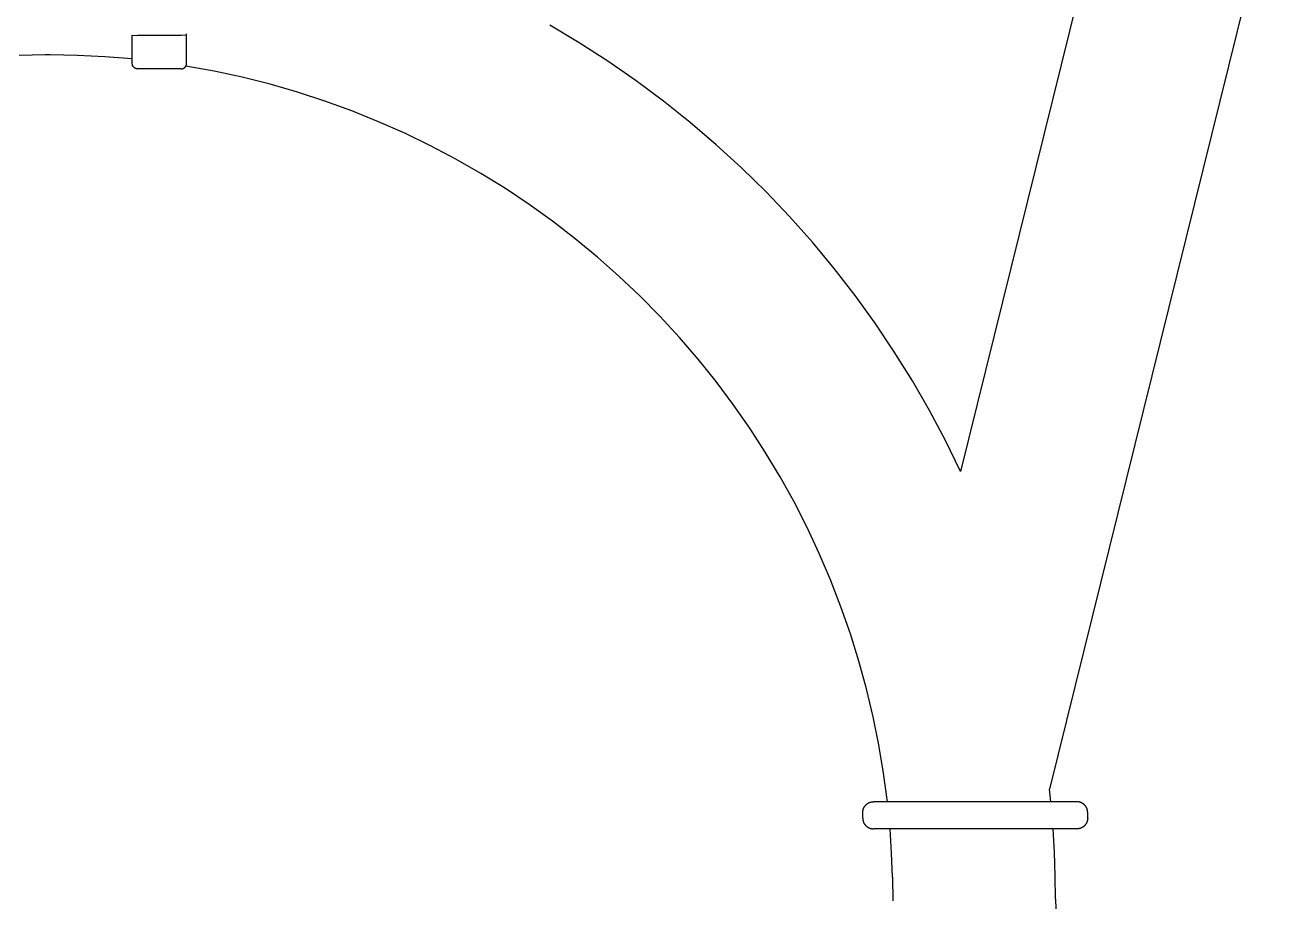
# Model space of a CAD drawing. Header units: inches. Extents: x -9 to 187, y -3 to 135.
# Drawn here: x 163.47 to 172.64, y 105.86 to 112.22 of the extents above; entities that cross this region are included whole.
import ezdxf

# ---------------------------------------------------------------- set-up
doc = ezdxf.new("R2010")
doc.units = ezdxf.units.IN
doc.layers.add('ZANO_R', color=7, linetype='Continuous', lineweight=0)
doc.layers.add('ZANO_W', color=1, linetype='Continuous', lineweight=0)
doc.styles.get("Standard").update_dxf_attribs({"font": 'arial.ttf'})
doc.dimstyles.new('amerykanie', dxfattribs={"dimtxt": 50, "dimasz": 50, "dimexe": 0.5, "dimexo": 0.5, "dimgap": 1, "dimtad": 1, "dimdec": 0, "dimzin": 0, "dimlunit": 5, "dimtxsty": 'Standard', "dimcen": 0.09, "dimclrd": 1, "dimclre": 1, "dimclrt": 1, "dimazin": 0, "dimtfac": 1, "dimtdec": 0, "dimtmove": 0, "dimatfit": 3, "dimfxl": 1, "dimtzin": 0, "dimarcsym": 1})

# ---------------------------------------------------------------- blocks, each defined once
blk = doc.blocks.new('*D357')
at = {"layer": 'ZANO_W', "color": 1, "lineweight": -2}
for p, q in [((170.9796, 115.5202), (177.164, 115.5202)), ((176.664, 99.6059), (176.664, 114.5202)), ((173.0397, 98.6059), (177.164, 98.6059))]:
    blk.add_line(p, q, dxfattribs=at)
at = {"layer": 'ZANO_W', "color": 1}
for points in [[(176.8307, 114.5202), (176.4974, 114.5202), (176.664, 115.5202)], [(176.4974, 99.6059), (176.8307, 99.6059), (176.664, 98.6059)]]:
    blk.add_solid(points, dxfattribs=at)
at = {"layer": 'ZANO_W', "color": 1, "insert": (175.3238, 107.063), "char_height": 1.625, "attachment_point": 5, "rotation": 90}
blk.add_mtext('16 15/16', dxfattribs=at)

msp = doc.modelspace()

# ---------------------------------------------------------------- linework, layer by layer
at = {"layer": 'ZANO_R'}
for p, q in [((172.46588, 112.99359), (170.90218, 106.67349)), ((171.2399, 112.95587), (170.25594, 108.97892)), ((167.48729, 112.08949), (167.27389, 112.2166)), ((164.24361, 112.14567), (164.28297, 112.14282)), ((164.24361, 111.93914), (164.24361, 112.14555)), ((164.59792, 112.14282), (164.28297, 112.14282)), ((164.63728, 112.14567), (164.59792, 112.14282)), ((164.63728, 112.14567), (164.63728, 112.15567)), ((164.63728, 111.93914), (164.63728, 112.14555)), ((167.69625, 111.95519), (167.48729, 112.08949)), ((163.61166, 112.00106), (163.4234, 111.99711)), ((163.64695, 112.00109), (163.61166, 112.0011)), ((163.84612, 111.99787), (163.64695, 112.00115)), ((164.04507, 111.9881), (163.84612, 111.99787)), ((164.24361, 111.97186), (164.04507, 111.9881)), ((164.24363, 111.93777), (164.24361, 111.93914)), ((164.2437, 111.93639), (164.24363, 111.93777)), ((164.24382, 111.93503), (164.2437, 111.93639)), ((164.24399, 111.93366), (164.24382, 111.93503)), ((164.2442, 111.9323), (164.24399, 111.93366)), ((164.24447, 111.93096), (164.2442, 111.9323)), ((164.24478, 111.92962), (164.24447, 111.93096)), ((164.24513, 111.92829), (164.24478, 111.92962)), ((164.24553, 111.92697), (164.24513, 111.92829)), ((164.24598, 111.92568), (164.24553, 111.92697)), ((164.24647, 111.92439), (164.24598, 111.92568)), ((164.24701, 111.92313), (164.24647, 111.92439)), ((164.24759, 111.92188), (164.24701, 111.92313)), ((164.24821, 111.92066), (164.24759, 111.92188)), ((164.24888, 111.91946), (164.24821, 111.92066)), ((164.24959, 111.91828), (164.24888, 111.91946)), ((164.25034, 111.91713), (164.24959, 111.91828)), ((164.25112, 111.916), (164.25034, 111.91713)), ((164.25195, 111.9149), (164.25112, 111.916)), ((164.25282, 111.91384), (164.25195, 111.9149)), ((164.25372, 111.9128), (164.25282, 111.91384)), ((164.25465, 111.91179), (164.25372, 111.9128)), ((164.25563, 111.91082), (164.25465, 111.91179)), ((164.25663, 111.90988), (164.25563, 111.91082)), ((164.25767, 111.90898), (164.25663, 111.90988)), ((164.25874, 111.90812), (164.25767, 111.90898)), ((164.25983, 111.90729), (164.25874, 111.90812)), ((164.26096, 111.9065), (164.25983, 111.90729)), ((164.26211, 111.90575), (164.26096, 111.9065)), ((164.26329, 111.90505), (164.26211, 111.90575)), ((164.26449, 111.90438), (164.26329, 111.90505)), ((164.26572, 111.90376), (164.26449, 111.90438)), ((164.26696, 111.90318), (164.26572, 111.90376)), ((164.26823, 111.90264), (164.26696, 111.90318)), ((164.26951, 111.90215), (164.26823, 111.90264)), ((164.27081, 111.9017), (164.26951, 111.90215)), ((164.27212, 111.9013), (164.27081, 111.9017)), ((164.27345, 111.90094), (164.27212, 111.9013)), ((164.27479, 111.90063), (164.27345, 111.90094)), ((164.27614, 111.90037), (164.27479, 111.90063)), ((164.27749, 111.90016), (164.27614, 111.90037)), ((164.27886, 111.89999), (164.27749, 111.90016)), ((164.28023, 111.89987), (164.27886, 111.89999)), ((164.2816, 111.8998), (164.28023, 111.89987)), ((164.28297, 111.89977), (164.2816, 111.8998)), ((164.59792, 111.89977), (164.28297, 111.89977)), ((164.59792, 111.89977), (164.59929, 111.8998)), ((164.59929, 111.8998), (164.60066, 111.89987)), ((164.60066, 111.89987), (164.60203, 111.89999)), ((164.60203, 111.89999), (164.60339, 111.90016)), ((164.60339, 111.90016), (164.60475, 111.90037)), ((164.60475, 111.90037), (164.6061, 111.90063)), ((164.6061, 111.90063), (164.60744, 111.90094)), ((164.60744, 111.90094), (164.60877, 111.9013)), ((164.60877, 111.9013), (164.61008, 111.9017)), ((164.61008, 111.9017), (164.61138, 111.90215)), ((164.61138, 111.90215), (164.61266, 111.90264)), ((164.61266, 111.90264), (164.61393, 111.90318)), ((164.61393, 111.90318), (164.61517, 111.90376)), ((164.61517, 111.90376), (164.6164, 111.90438)), ((164.6164, 111.90438), (164.6176, 111.90505)), ((164.6176, 111.90505), (164.61878, 111.90575)), ((164.61878, 111.90575), (164.61993, 111.9065)), ((164.61993, 111.9065), (164.62106, 111.90729)), ((164.62106, 111.90729), (164.62215, 111.90812)), ((164.62215, 111.90812), (164.62322, 111.90898)), ((164.62322, 111.90898), (164.62426, 111.90988)), ((164.62426, 111.90988), (164.62526, 111.91082)), ((164.62526, 111.91082), (164.62623, 111.91179)), ((164.62623, 111.91179), (164.62717, 111.9128)), ((164.62717, 111.9128), (164.62807, 111.91384)), ((164.62807, 111.91384), (164.62894, 111.9149)), ((164.62894, 111.9149), (164.62976, 111.916)), ((164.62976, 111.916), (164.63055, 111.91713)), ((164.63055, 111.91713), (164.6313, 111.91828)), ((164.6313, 111.91828), (164.63201, 111.91946)), ((164.63201, 111.91946), (164.63267, 111.92066)), ((164.63267, 111.92066), (164.6333, 111.92188)), ((164.8379, 111.88387), (164.63285, 111.92099)), ((164.6333, 111.92188), (164.63388, 111.92313)), ((164.63388, 111.92313), (164.63442, 111.92439)), ((164.63442, 111.92439), (164.63491, 111.92568)), ((164.63491, 111.92568), (164.63536, 111.92697)), ((164.63536, 111.92697), (164.63576, 111.92829)), ((164.63576, 111.92829), (164.63611, 111.92962)), ((164.63611, 111.92962), (164.63642, 111.93096)), ((164.63642, 111.93096), (164.63668, 111.9323)), ((164.63668, 111.9323), (164.6369, 111.93366)), ((164.6369, 111.93366), (164.63707, 111.93503)), ((164.63707, 111.93503), (164.63719, 111.93639)), ((164.63719, 111.93639), (164.63726, 111.93777)), ((164.63726, 111.93777), (164.63728, 111.93914)), ((165.04157, 111.83978), (164.8379, 111.88387)), ((167.90052, 111.81385), (167.69625, 111.95519)), ((165.24362, 111.78879), (165.04157, 111.83978)), ((168.09985, 111.66565), (167.90052, 111.81385)), ((165.44382, 111.73095), (165.24362, 111.78879)), ((165.64193, 111.66633), (165.44382, 111.73095)), ((165.83772, 111.59499), (165.64193, 111.66633)), ((168.29403, 111.51076), (168.09985, 111.66565)), ((166.03098, 111.51703), (165.83772, 111.59499)), ((166.22146, 111.43253), (166.03098, 111.51703)), ((166.40896, 111.3416), (166.22146, 111.43253)), ((168.48283, 111.34934), (168.29403, 111.51076)), ((166.59325, 111.24433), (166.40896, 111.3416)), ((168.66603, 111.18159), (168.48283, 111.34934)), ((166.77413, 111.14084), (166.59325, 111.24433)), ((168.84341, 111.00771), (168.66603, 111.18159)), ((166.95137, 111.03126), (166.77413, 111.14084)), ((167.12478, 110.9157), (166.95137, 111.03126)), ((169.01478, 110.8279), (168.84341, 111.00771)), ((167.29416, 110.79431), (167.12478, 110.9157)), ((167.4593, 110.66721), (167.29416, 110.79431)), ((169.17992, 110.64236), (169.01478, 110.8279)), ((167.62002, 110.53457), (167.4593, 110.66721)), ((169.33866, 110.4513), (169.17992, 110.64236)), ((167.77612, 110.39653), (167.62002, 110.53457)), ((169.49081, 110.25496), (169.33866, 110.4513)), ((167.92744, 110.25325), (167.77612, 110.39653)), ((168.07379, 110.10491), (167.92744, 110.25325)), ((169.63618, 110.05355), (169.49081, 110.25496)), ((168.215, 109.95167), (168.07379, 110.10491)), ((169.77463, 109.84731), (169.63618, 110.05355)), ((168.35092, 109.7937), (168.215, 109.95167)), ((168.48137, 109.6312), (168.35092, 109.7937)), ((169.90597, 109.63649), (169.77463, 109.84731)), ((168.60622, 109.46436), (168.48137, 109.6312)), ((170.03006, 109.42131), (169.90597, 109.63649)), ((168.72531, 109.29335), (168.60622, 109.46436)), ((170.14676, 109.20204), (170.03006, 109.42131)), ((168.83851, 109.11839), (168.72531, 109.29335)), ((170.25594, 108.97892), (170.14676, 109.20204)), ((168.94568, 108.93968), (168.83851, 109.11839)), ((169.04671, 108.75742), (168.94568, 108.93968)), ((169.14147, 108.57183), (169.04671, 108.75742)), ((169.22986, 108.38312), (169.14147, 108.57183)), ((169.31177, 108.19151), (169.22986, 108.38312)), ((169.38711, 107.99722), (169.31177, 108.19151)), ((169.45578, 107.80047), (169.38711, 107.99722)), ((169.51772, 107.6015), (169.45578, 107.80047)), ((169.57285, 107.40054), (169.51772, 107.6015)), ((169.6211, 107.19782), (169.57285, 107.40054)), ((169.66242, 106.99357), (169.6211, 107.19782)), ((169.69676, 106.78803), (169.66242, 106.99357)), ((169.72408, 106.58145), (169.69676, 106.78803)), ((170.91162, 106.58145), (170.90218, 106.67349)), ((169.57031, 106.56025), (169.5723, 106.56206)), ((169.5723, 106.56206), (169.57436, 106.56379)), ((169.57436, 106.56379), (169.57647, 106.56545)), ((169.57647, 106.56545), (169.57864, 106.56704)), ((169.57864, 106.56704), (169.58087, 106.56855)), ((169.58087, 106.56855), (169.58314, 106.56999)), ((169.58314, 106.56999), (169.58546, 106.57134)), ((169.58546, 106.57134), (169.58782, 106.57262)), ((169.58782, 106.57262), (169.59023, 106.57382)), ((169.59023, 106.57382), (169.59268, 106.57493)), ((169.59268, 106.57493), (169.59516, 106.57596)), ((169.59516, 106.57596), (169.59768, 106.5769)), ((169.59768, 106.5769), (169.60023, 106.57776)), ((169.60023, 106.57776), (169.60281, 106.57853)), ((169.60281, 106.57853), (169.60541, 106.57921)), ((169.60541, 106.57921), (169.60803, 106.5798)), ((169.60803, 106.5798), (169.61067, 106.5803)), ((169.61067, 106.5803), (169.61333, 106.58071)), ((169.61333, 106.58071), (169.616, 106.58103)), ((169.616, 106.58103), (169.61867, 106.58126)), ((169.61867, 106.58126), (169.62136, 106.5814)), ((169.62136, 106.5814), (169.62405, 106.58145)), ((171.09951, 106.58145), (169.62405, 106.58145)), ((171.1022, 106.5814), (171.09951, 106.58145)), ((171.10488, 106.58126), (171.1022, 106.5814)), ((171.10756, 106.58104), (171.10488, 106.58126)), ((171.11023, 106.58071), (171.10756, 106.58104)), ((171.11289, 106.5803), (171.11023, 106.58071)), ((171.11553, 106.5798), (171.11289, 106.5803)), ((171.11815, 106.57921), (171.11553, 106.5798)), ((171.12075, 106.57853), (171.11815, 106.57921)), ((171.12333, 106.57776), (171.12075, 106.57853)), ((171.12588, 106.5769), (171.12333, 106.57776)), ((171.1284, 106.57596), (171.12588, 106.5769)), ((171.13088, 106.57493), (171.1284, 106.57596)), ((171.13333, 106.57382), (171.13088, 106.57493)), ((171.13573, 106.57262), (171.13333, 106.57382)), ((171.1381, 106.57134), (171.13573, 106.57262)), ((171.14042, 106.56999), (171.1381, 106.57134)), ((171.14269, 106.56855), (171.14042, 106.56999)), ((171.14492, 106.56704), (171.14269, 106.56855)), ((171.14709, 106.56545), (171.14492, 106.56704)), ((171.1492, 106.56379), (171.14709, 106.56545)), ((171.15126, 106.56206), (171.1492, 106.56379)), ((171.15325, 106.56026), (171.15126, 106.56206)), ((169.54531, 106.50271), (169.54536, 106.5054)), ((169.54531, 106.46334), (169.54531, 106.50271)), ((169.54536, 106.5054), (169.5455, 106.50809)), ((169.5455, 106.50809), (169.54573, 106.51076)), ((169.54573, 106.51076), (169.54605, 106.51343)), ((169.54605, 106.51343), (169.54646, 106.51609)), ((169.54646, 106.51609), (169.54696, 106.51873)), ((169.54696, 106.51873), (169.54755, 106.52135)), ((169.54755, 106.52135), (169.54823, 106.52395)), ((169.54823, 106.52395), (169.549, 106.52653)), ((169.549, 106.52653), (169.54986, 106.52908)), ((169.54986, 106.52908), (169.5508, 106.5316)), ((169.5508, 106.5316), (169.55183, 106.53408)), ((169.55183, 106.53408), (169.55294, 106.53653)), ((169.55294, 106.53653), (169.55414, 106.53894)), ((169.55414, 106.53894), (169.55542, 106.5413)), ((169.55542, 106.5413), (169.55677, 106.54362)), ((169.55677, 106.54362), (169.55821, 106.54589)), ((169.55821, 106.54589), (169.55972, 106.54812)), ((169.55972, 106.54812), (169.56131, 106.55029)), ((169.56131, 106.55029), (169.56297, 106.5524)), ((169.56297, 106.5524), (169.5647, 106.55446)), ((169.5647, 106.55446), (169.56651, 106.55645)), ((169.56651, 106.55645), (169.56837, 106.55839)), ((169.56837, 106.55839), (169.57031, 106.56025)), ((171.15519, 106.55839), (171.15325, 106.56026)), ((171.15705, 106.55645), (171.15519, 106.55839)), ((171.15886, 106.55446), (171.15705, 106.55645)), ((171.16059, 106.5524), (171.15886, 106.55446)), ((171.16225, 106.55029), (171.16059, 106.5524)), ((171.16384, 106.54812), (171.16225, 106.55029)), ((171.16535, 106.5459), (171.16384, 106.54812)), ((171.16678, 106.54362), (171.16535, 106.5459)), ((171.16814, 106.5413), (171.16678, 106.54362)), ((171.16942, 106.53894), (171.16814, 106.5413)), ((171.17062, 106.53653), (171.16942, 106.53894)), ((171.17173, 106.53408), (171.17062, 106.53653)), ((171.17276, 106.5316), (171.17173, 106.53408)), ((171.1737, 106.52908), (171.17276, 106.5316)), ((171.17456, 106.52653), (171.1737, 106.52908)), ((171.17533, 106.52396), (171.17456, 106.52653)), ((171.17601, 106.52135), (171.17533, 106.52396)), ((171.1766, 106.51873), (171.17601, 106.52135)), ((171.1771, 106.51609), (171.1766, 106.51873)), ((171.17751, 106.51343), (171.1771, 106.51609)), ((171.17783, 106.51076), (171.17751, 106.51343)), ((171.17806, 106.50809), (171.17783, 106.51076)), ((171.1782, 106.5054), (171.17806, 106.50809)), ((171.17825, 106.50271), (171.1782, 106.5054)), ((171.17825, 106.46334), (171.17825, 106.50271)), ((169.54531, 106.46334), (169.54536, 106.46066)), ((169.54536, 106.46066), (169.5455, 106.45797)), ((169.5455, 106.45797), (169.54573, 106.45529)), ((169.54573, 106.45529), (169.54605, 106.45262)), ((169.54605, 106.45262), (169.54646, 106.44997)), ((169.54646, 106.44997), (169.54696, 106.44733)), ((169.54696, 106.44733), (169.54755, 106.4447)), ((169.54755, 106.4447), (169.54823, 106.4421)), ((169.54823, 106.4421), (169.549, 106.43953)), ((169.549, 106.43953), (169.54986, 106.43698)), ((169.54986, 106.43698), (169.5508, 106.43446)), ((169.5508, 106.43446), (169.55183, 106.43198)), ((169.55183, 106.43198), (169.55294, 106.42953)), ((169.55294, 106.42953), (169.55414, 106.42712)), ((169.55414, 106.42712), (169.55542, 106.42476)), ((169.55542, 106.42476), (169.55677, 106.42243)), ((169.55677, 106.42243), (169.55821, 106.42016)), ((169.55821, 106.42016), (169.55972, 106.41794)), ((169.55972, 106.41794), (169.56131, 106.41577)), ((169.56131, 106.41577), (169.56297, 106.41366)), ((169.56297, 106.41366), (169.5647, 106.4116)), ((169.5647, 106.4116), (169.56651, 106.4096)), ((169.56651, 106.4096), (169.56837, 106.40767)), ((169.56837, 106.40767), (169.57031, 106.4058)), ((169.57031, 106.4058), (169.5723, 106.404)), ((169.5723, 106.404), (169.57436, 106.40227)), ((169.57436, 106.40227), (169.57647, 106.40061)), ((169.57647, 106.40061), (169.57864, 106.39902)), ((169.57864, 106.39902), (169.58087, 106.39751)), ((169.58087, 106.39751), (169.58314, 106.39607)), ((169.58314, 106.39607), (169.58546, 106.39471)), ((169.58546, 106.39471), (169.58782, 106.39344)), ((169.58782, 106.39344), (169.59023, 106.39224)), ((169.59023, 106.39224), (169.59268, 106.39113)), ((169.59268, 106.39113), (169.59516, 106.3901)), ((169.59516, 106.3901), (169.59768, 106.38916)), ((169.59768, 106.38916), (169.60023, 106.3883)), ((169.60023, 106.3883), (169.60281, 106.38753)), ((169.60281, 106.38753), (169.60541, 106.38685)), ((169.60541, 106.38685), (169.60803, 106.38626)), ((169.60803, 106.38626), (169.61067, 106.38575)), ((169.61067, 106.38575), (169.61333, 106.38534)), ((169.61333, 106.38534), (169.616, 106.38502)), ((169.616, 106.38502), (169.61867, 106.38479)), ((169.61867, 106.38479), (169.62136, 106.38465)), ((169.62136, 106.38465), (169.62405, 106.38461)), ((171.09951, 106.38461), (169.62405, 106.38461)), ((169.75535, 106.20992), (169.74349, 106.38461)), ((170.93759, 106.21466), (170.92786, 106.38461)), ((171.1022, 106.38466), (171.09951, 106.38461)), ((171.10488, 106.38479), (171.1022, 106.38466)), ((171.10756, 106.38502), (171.10488, 106.38479)), ((171.11023, 106.38534), (171.10756, 106.38502)), ((171.11289, 106.38575), (171.11023, 106.38534)), ((171.11553, 106.38626), (171.11289, 106.38575)), ((171.11815, 106.38685), (171.11553, 106.38626)), ((171.12075, 106.38753), (171.11815, 106.38685)), ((171.12333, 106.3883), (171.12075, 106.38753)), ((171.12588, 106.38916), (171.12333, 106.3883)), ((171.1284, 106.3901), (171.12588, 106.38916)), ((171.13088, 106.39113), (171.1284, 106.3901)), ((171.13333, 106.39224), (171.13088, 106.39113)), ((171.13573, 106.39344), (171.13333, 106.39224)), ((171.1381, 106.39471), (171.13573, 106.39344)), ((171.14042, 106.39607), (171.1381, 106.39471)), ((171.14269, 106.39751), (171.14042, 106.39607)), ((171.14492, 106.39902), (171.14269, 106.39751)), ((171.14709, 106.40061), (171.14492, 106.39902)), ((171.1492, 106.40227), (171.14709, 106.40061)), ((171.15126, 106.404), (171.1492, 106.40227)), ((171.15325, 106.4058), (171.15126, 106.404)), ((171.15519, 106.40767), (171.15325, 106.4058)), ((171.15705, 106.4096), (171.15519, 106.40767)), ((171.15886, 106.4116), (171.15705, 106.4096)), ((171.16059, 106.41366), (171.15886, 106.4116)), ((171.16225, 106.41577), (171.16059, 106.41366)), ((171.16384, 106.41794), (171.16225, 106.41577)), ((171.16535, 106.42016), (171.16384, 106.41794)), ((171.16678, 106.42244), (171.16535, 106.42016)), ((171.16814, 106.42476), (171.16678, 106.42244)), ((171.16942, 106.42712), (171.16814, 106.42476)), ((171.17062, 106.42953), (171.16942, 106.42712)), ((171.17173, 106.43198), (171.17062, 106.42953)), ((171.17276, 106.43446), (171.17173, 106.43198)), ((171.1737, 106.43698), (171.17276, 106.43446)), ((171.17456, 106.43953), (171.1737, 106.43698)), ((171.17533, 106.4421), (171.17456, 106.43953)), ((171.17601, 106.4447), (171.17533, 106.4421)), ((171.1766, 106.44733), (171.17601, 106.4447)), ((171.1771, 106.44997), (171.1766, 106.44733)), ((171.17751, 106.45262), (171.1771, 106.44997)), ((171.17783, 106.45529), (171.17751, 106.45262)), ((171.17806, 106.45797), (171.17783, 106.45529)), ((171.1782, 106.46066), (171.17806, 106.45797)), ((171.17825, 106.46334), (171.1782, 106.46066)), ((169.76221, 106.03496), (169.75535, 106.20992)), ((170.94335, 106.04453), (170.93759, 106.21466)), ((169.76221, 106.03496), (169.76408, 105.86322)), ((170.94514, 105.87431), (170.94335, 106.04453)), ((170.94514, 105.87431), (170.95377, 105.63718))]:
    msp.add_line(p, q, dxfattribs=at)

# ---------------------------------------------------------------- dimensions: what is measured, and where the dimension line sits
at = {"layer": 'ZANO_W'}
dim = msp.add_linear_dim(base=(176.66402, 115.52016), p1=(172.53973, 98.60586), p2=(170.47959, 115.52016), angle=90, dimstyle='amerykanie', override={"dimtxt": 1.625, "dimasz": 1, "dimgap": 0.5, "dimdec": 4, "dimaunit": 1, "dimadec": 1, "dimtdec": 4, "dimtmove": 1, "dimfrac": 2}, dxfattribs=at)
dim.commit()
dim.dimension.update_dxf_attribs({"geometry": '*D357', "text_midpoint": (175.32381, 107.06301)})

doc.saveas('drawing.dxf')
